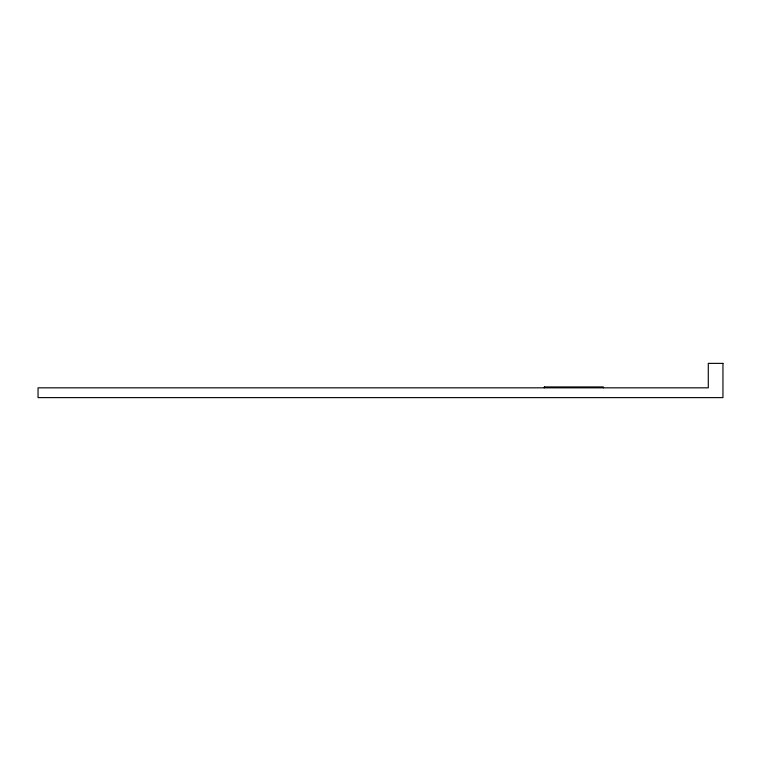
<?xml version="1.0" encoding="UTF-8"?>
<svg xmlns="http://www.w3.org/2000/svg" width="761" height="761" viewBox="0 0 761 761"><rect width="100%" height="100%" fill="white"/><g stroke="black" fill="none" stroke-linecap="round" stroke-linejoin="round"><path stroke-width="1.14" d="M544.343 387.834L544.448 386.978M544.372 387.159L603.435 387.159L603.463 387.834M544.343 387.349L603.463 387.349M722.95 363.377L708.291 363.377L708.291 387.834L38.05 387.834L38.05 397.623L722.95 397.623L722.95 363.377"/></g></svg>
